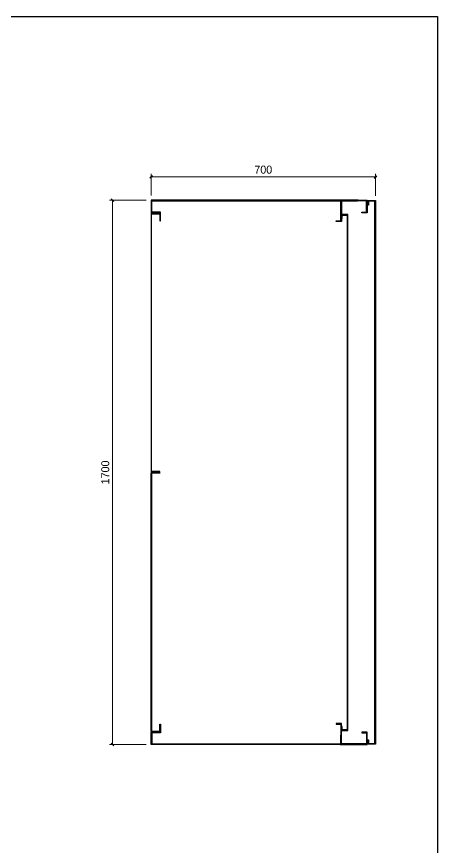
# Model space of a CAD drawing. Header units: millimetres. Extents: x 0 to 7339, y 0 to 5189.
# Drawn here: x 6026 to 7339, y 2595 to 5189 of the extents above; entities that cross this region are included whole.
import ezdxf
from ezdxf.enums import TextEntityAlignment as Align

# ---------------------------------------------------------------- set-up
doc = ezdxf.new("R2010")
doc.units = ezdxf.units.MM
doc.layers.add('DIM', color=253, linetype='Continuous')
doc.styles.add('Tahoma (Input Text)', font='tahoma.ttf')
doc.dimstyles.new('Dim-25', dxfattribs={"dimtxt": 25, "dimasz": 8, "dimexe": 10, "dimexo": 15, "dimgap": 10, "dimtad": 1, "dimdec": 0, "dimtxsty": 'Standard', "dimblk": 'OBLIQUE', "dimcen": 10, "dimclrd": 5, "dimclre": 5, "dimclrt": 3, "dimazin": 3, "dimtfac": 1, "dimtdec": 0, "dimtmove": 0, "dimatfit": 3, "dimldrblk": 'OBLIQUE', "dimlwd": 9, "dimlwe": 9})

# ---------------------------------------------------------------- blocks, each defined once
blk = doc.blocks.new('khungtenAsean2')
at = {"color": 7}
blk.add_lwpolyline([(0, 0), (2970, 0), (2970, -2100), (0, -2100)], close=True, dxfattribs=at)
at = {"color": 1, "style": 'Tahoma (Input Text)', "flags": 8}
for tag, p in [('#03', (506.6, -2019.3)), ('#01', (137.1, -2021.3)), ('#05', (1106.6, -2021.3)), ('#07', (1834.7, -2021.3)), ('#09', (2146.7, -2021.3)), ('#02', (98.5, -2081.3)), ('#04', (486.1, -2081.3)), ('#06', (1065.3, -2081.3)), ('#08', (1817.4, -2081.3)), ('#10', (2146.7, -2081.3))]:
    blk.add_attdef(tag, p, '', height=25, dxfattribs=at)
blk.add_attdef('#11', text='', height=25, dxfattribs=at).set_placement((2915, -2067.3), align=Align.CENTER)
blk = doc.blocks.new('*D18')
at = {"color": 0, "linetype": 'ByBlock', "lineweight": -2}
for p, q in [((6329.6, 4611.6), (6321.6, 4619.6)), ((6321.6, 2919.6), (6329.6, 2911.6))]:
    blk.add_line(p, q, dxfattribs=at)
at = {"layer": 'Defpoints', "color": 0, "transparency": 16777216}
for p in [(6325.6, 4615.6), (6445.8, 4615.6), (6445.8, 2915.6)]:
    blk.add_point(p, dxfattribs=at)
at = {"layer": 'DIM', "color": 5, "lineweight": 9, "transparency": 16777216}
for p, q in [((6430.8, 4615.6), (6315.6, 4615.6)), ((6325.6, 2915.6), (6325.6, 4615.6)), ((6430.8, 2915.6), (6315.6, 2915.6))]:
    blk.add_line(p, q, dxfattribs=at)
at = {"layer": 'DIM', "color": 3, "transparency": 16777216, "insert": (6302.8, 3765.6), "char_height": 25, "attachment_point": 5, "rotation": 90}
blk.add_mtext('1700', dxfattribs=at)
blk = doc.blocks.new('_Oblique')
at = {"color": 0, "linetype": 'ByBlock', "lineweight": -2}
blk.add_line((-0.5, -0.5), (0.5, 0.5), dxfattribs=at)
blk = doc.blocks.new('*D19')
at = {"color": 0, "linetype": 'ByBlock', "lineweight": -2}
for p, q in [((6449.8, 4692.3), (6441.8, 4684.3)), ((7141.8, 4684.3), (7149.8, 4692.3))]:
    blk.add_line(p, q, dxfattribs=at)
at = {"layer": 'Defpoints', "color": 0, "transparency": 16777216}
for p in [(7145.8, 4688.3), (6445.8, 4615.6), (7145.8, 4614.6)]:
    blk.add_point(p, dxfattribs=at)
at = {"layer": 'DIM', "color": 5, "lineweight": 9, "transparency": 16777216}
for p, q in [((6445.8, 4630.6), (6445.8, 4698.3)), ((7145.8, 4629.6), (7145.8, 4698.3)), ((6445.8, 4688.3), (7145.8, 4688.3))]:
    blk.add_line(p, q, dxfattribs=at)
at = {"layer": 'DIM', "color": 3, "transparency": 16777216, "insert": (6795.8, 4711.1), "char_height": 25, "attachment_point": 5}
blk.add_mtext('700', dxfattribs=at)

msp = doc.modelspace()

# ---------------------------------------------------------------- linework, layer by layer
at = {"color": 7}
for points in [[(7091.5, 4615.6), (6445.8, 4615.6), (6445.8, 4576.6), (6472.8, 4576.6), (6472.8, 4551.6), (6474.8, 4551.6)], [(6474.8, 4551.6), (6474.8, 4578.6), (6447.8, 4578.6), (6447.8, 4613.6), (7089.5, 4613.6)], [(7035.8, 4615.6), (7119.8, 4615.6), (7119.8, 4576.6), (7102.8, 4576.6), (7102.8, 4578.6), (7117.8, 4578.6), (7117.8, 4613.6), (7037.8, 4613.6), (7037.8, 4586.6)], [(7123.8, 4600.6), (7121.8, 4600.6), (7121.8, 4614.6), (7145.8, 4614.6), (7145.8, 2916.6), (7121.8, 2916.6), (7121.8, 2930.6), (7123.8, 2930.6), (7123.8, 2918.6), (7143.8, 2918.6), (7143.8, 4612.6), (7123.8, 4612.6), (7123.8, 4600.6)], [(7091.5, 2915.6), (6445.8, 2915.6), (6445.8, 2954.6), (6472.8, 2954.6), (6472.8, 2979.6), (6474.8, 2979.6)], [(6474.8, 2979.6), (6474.8, 2952.6), (6447.8, 2952.6), (6447.8, 2917.6), (7089.5, 2917.6)], [(7035.8, 2915.6), (7119.8, 2915.6), (7119.8, 2954.6), (7102.8, 2954.6), (7102.8, 2952.6), (7117.8, 2952.6), (7117.8, 2917.6), (7037.8, 2917.6), (7037.8, 2944.6)]]:
    msp.add_lwpolyline(points, dxfattribs=at)
for points in [[(7037.8, 4551.6), (7037.8, 4613.6), (7039.8, 4613.6), (7039.8, 4549.6), (7022.8, 4549.6), (7022.8, 4551.6)], [(6472.8, 3768.1), (6447.3, 3768.1), (6447.3, 4573.6), (6472.8, 4573.6), (6472.8, 4575.1), (6445.8, 4575.1), (6445.8, 3766.6), (6472.8, 3766.6)], [(6472.8, 3763.1), (6447.3, 3763.1), (6447.3, 2957.6), (6472.8, 2957.6), (6472.8, 2956.1), (6445.8, 2956.1), (6445.8, 3764.6), (6472.8, 3764.6)], [(7037.8, 2979.6), (7037.8, 2917.6), (7039.8, 2917.6), (7039.8, 2981.6), (7022.8, 2981.6), (7022.8, 2979.6)]]:
    msp.add_lwpolyline(points, close=True, dxfattribs=at)
at = {"color": 6}
msp.add_lwpolyline([(7039.8, 4559.1), (7041.8, 4559.1), (7041.8, 4569.1), (7057.8, 4569.1), (7057.8, 2962.1), (7041.8, 2962.1), (7041.8, 2972.1), (7039.8, 2972.1), (7039.8, 2960.1), (7059.8, 2960.1), (7059.8, 4571.1), (7039.8, 4571.1), (7039.8, 4559.1)], dxfattribs=at)

# ---------------------------------------------------------------- block references
at = {"color": 7, "xscale": 2.471040000003995, "yscale": 2.471040000003995, "zscale": 2.471040000003995}
msp.add_blockref('khungtenAsean2', (0, 5189.2), dxfattribs=at)

# ---------------------------------------------------------------- dimensions: what is measured, and where the dimension line sits
at = {"layer": 'DIM', "color": 7}
dim = msp.add_linear_dim(base=(7145.8, 4688.3), p1=(6445.8, 4615.6), p2=(7145.8, 4614.6), dimstyle='Dim-25', dxfattribs=at)
dim.commit()
dim.dimension.update_dxf_attribs({"geometry": '*D19', "text_midpoint": (6795.8, 4711.1)})
dim = msp.add_linear_dim(base=(6325.6, 4615.6), p1=(6445.8, 2915.6), p2=(6445.8, 4615.6), angle=90, dimstyle='Dim-25', dxfattribs=at)
dim.commit()
dim.dimension.update_dxf_attribs({"geometry": '*D18', "text_midpoint": (6302.8, 3765.6)})

doc.saveas('drawing.dxf')
